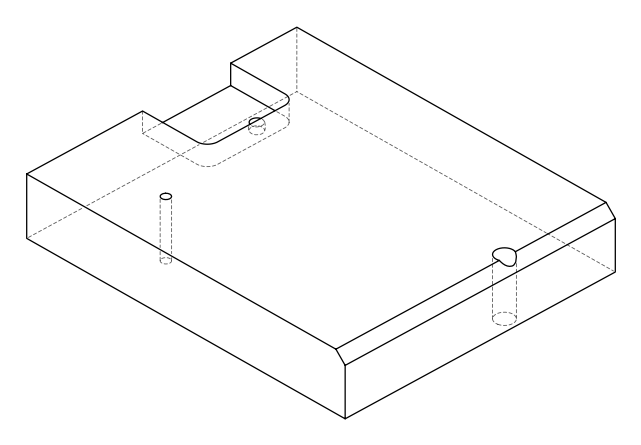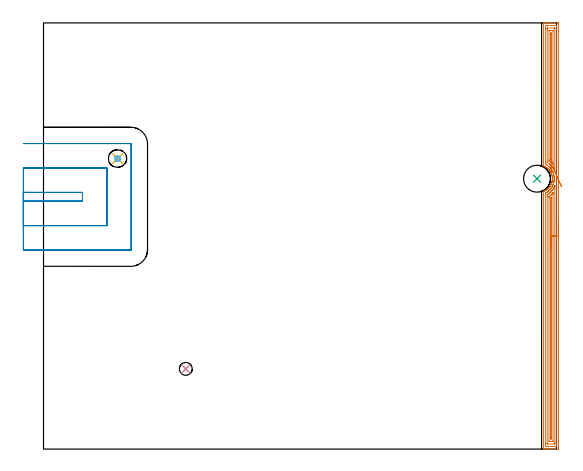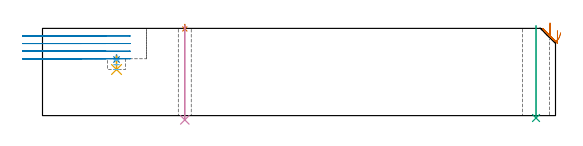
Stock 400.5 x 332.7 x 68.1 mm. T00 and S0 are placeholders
(PLAN: 8 operations, 6 tool changes, 20 min)
(1 SPOT_DRILL | STEP1HOLE_1 | NXT0321_9005460120000 | 0.03 min | 1 mm3)
(2 SPOT_DRILL_1 | STEP1POCKET | NXT0321_9005460120000 | 0.03 min | 2583 mm3)
(3 INDEXABLE_INSERT_DRILL_THROUGH_HOLE_FROM_SOLID | STEP1HOLE | NXT0302_013 | 0.29 min | 23556 mm3)
(4 DRILL_THROUGH_HOLE_INTO_CENTER | STEP1HOLE_1 | NXT0301_072 | 0.3 min | 5432 mm3)
(5 DRILL_BLIND_HOLE_INTO_CENTER | STEP1POCKET | NXT0301_128 | 0.05 min | 914 mm3)
(6 MILL_ROUGH_BLIND_HOLE_CONTOUR | STEP1POCKET | NXT0201_013 | Spiral | 0.25 min | 1438 mm3)
(7 AREA_MILL | FG_CHAMFER_SURFACE | UGT0205_001 | 13.28 min | 22105 mm3)
(8 MILL_SLOT | SLOT_PARTIAL_RECTANGULAR | UGT0201_109 | Follow Part, ap 6.35, ae 75% | 5.81 min | 203465 mm3)
(TOOL NXT0321_9005460120000 | NC Spot Drill, 142deg, 12mm, Carbide, Uncoated | D12 PA142 FL30 Z2)
(TOOL NXT0302_013 | Index. Insert Drill 21mm [880-D2100L25-05] | D21 PA176 FL105 Z2)
(TOOL NXT0301_072 | Carbide Drill 10.1mm [860.1-1010-051A1-MM 2214] | D10.1 PA140 FL71 Z2)
(TOOL NXT0301_128 | Carbide Drill 12mm [861.1-1200-036A1-GP GC34] | D12 PA150 FL37.4 Z2)
(TOOL NXT0201_013 | ENDMILL 10mm | D10 FL30 Z4)
(TOOL UGT0205_001 | Chamfer Mill 20 x 3 x 45 deg. | D20 FL50 Z2)
(TOOL UGT0201_109 | End Mill 25.4 mm | D25.4 FL25 Z2)
(OP 1 SPOT_DRILL)
G17 G21 G94 G90
T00 M6
G54
G17 G0 G90 X111.1 Y62.6 S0 M3
G43 Z78.1 H0
G94 G81 G98 Z67.661 F250. R71.1
G80
M5
M2
(OP 2 SPOT_DRILL_1)
G17 G21 G94 G90
T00 M6
G54
G17 G0 G90 X57.8 Y226.8 S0 M3
G43 Z78.1 H0
G94 G81 G98 Z43.797 F250. R47.4
G80
M5
M2
(OP 3 INDEXABLE_INSERT_DRILL_THROUGH_HOLE_FROM_SOLID)
G17 G21 G94 G90
T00 M6
G54
G17 G0 G90 X385.3 Y211.1 S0 M3
G43 Z78.1 H1
G94 G81 G98 Z-1.867 F250. R70.1
G80
M5
M2
(OP 4 DRILL_THROUGH_HOLE_INTO_CENTER)
G17 G21 G94 G90
T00 M6
G54
G17 G0 G90 X111.1 Y62.6 S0 M3
G43 Z78.1 H1
G94 G73 G98 Z-3.338 F250. Q8.93 R70.1
G80
M5
M2
(OP 5 DRILL_BLIND_HOLE_INTO_CENTER)
G17 G21 G94 G90
T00 M6
G54
G17 G0 G90 X57.8 Y226.8 S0 M3
G43 Z78.1 H1
G94 G81 G98 Z36. F250. R46.4
G80
M5
M2
(OP 6 MILL_ROUGH_BLIND_HOLE_CONTOUR)
G17 G21 G94 G90
T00 M6
G54
G17 G0 G90 X57.8 Y226.8 S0 M3
G43 Z78.1 H0
Z43.6
G94 G3 X58.29 Y228.31 R0.834 F250.
X56.182 Y227.976 R1.51
X56.624 Y225.182 R2.
X56.182 Y227.976 R-2.
X56.403 Y226.579 R1.
X57.8 Y226.8 R1.
G0 Z39.8
G3 X58.29 Y228.31 R0.834
X56.182 Y227.976 R1.51
X56.624 Y225.182 R2.
X56.182 Y227.976 R-2.
X56.403 Y226.579 R1.
X57.8 Y226.8 R1.
G0 Z36.
G3 X58.29 Y228.31 R0.834
X56.182 Y227.976 R1.51
X56.624 Y225.182 R2.
X56.182 Y227.976 R-2.
X56.403 Y226.579 R1.
X57.8 Y226.8 R1.
G0 Z78.1
M5
M2
(OP 7 AREA_MILL)
G17 G21 G94 G90
T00 M6
G54
G17 G0 G90 X402. Y176.35 S1061 M3
G43 Z78.1 H0
Z66.5
G94 G1 Y176.312 Z65.629 F250.
Y176.198 Z64.764
Y176.009 Z63.912
Y175.747 Z63.08
Y175.413 Z62.274
Y175.01 Z61.5
Y174.541 Z60.764
Y174.01 Z60.072
Y173.421 Z59.429
Y172.778 Z58.84
Y172.086 Z58.309
Y171.35 Z57.84
Y170.576 Z57.437
Y169.77 Z57.103
Y168.938 Z56.841
Y168.086 Z56.652
Y167.222 Z56.538
Y166.35 Z56.5
Y0.619
X401.996 Y0.22 Z56.502
X401.992 Y0.01 Z56.506
X401.778 Y0. Z56.719
X393.547 Z64.948
X393.003 Z65.493
X392.662 Z65.834
X392.119 Z66.377
X391.778 Z66.717
X391.095 Z67.404
X390.781 Z67.719
X390.42 Z68.071
X390.402 Y0.008 Z68.088
X390.4 Y0.172 Z68.1
Y201.194
X390.404 Y201.231 Z68.092
X390.405 Y201.235 Z68.091
X390.434 Y201.25 Z68.062
X390.484 Y201.27 Z68.013
X390.605 Y201.318 Z67.893
X391.182 Y201.562 Z67.318
X391.312 Y201.621 Z67.188
X392.061 Y202.023 Z66.437
X392.22 Y202.119 Z66.277
X392.454 Y202.259 Z66.043
X392.662 Y202.396 Z65.834
X392.841 Y202.514 Z65.658
X392.941 Y202.587 Z65.558
X393.104 Y202.715 Z65.393
X393.253 Y202.832 Z65.243
X393.385 Y202.934 Z65.113
X393.547 Y203.068 Z64.952
X393.82 Y203.297 Z64.679
X393.896 Y203.365 Z64.603
X393.942 Y203.406 Z64.557
X394.327 Y203.792 Z64.172
X394.7 Y204.188 Z63.799
X394.796 Y204.299 Z63.702
X395.145 Y204.741 Z63.355
X395.199 Y204.814 Z63.301
X395.476 Y205.192 Z63.023
X395.579 Y205.346 Z62.92
X395.805 Y205.712 Z62.695
X395.892 Y205.864 Z62.608
X396.018 Y206.085 Z62.48
X396.254 Y206.554 Z62.242
X396.391 Y206.844 Z62.107
X396.457 Y206.987 Z62.039
X396.636 Y207.448 Z61.863
X396.728 Y207.708 Z61.772
X396.785 Y207.871 Z61.715
X396.903 Y208.269 Z61.595
X396.916 Y208.316 Z61.58
X396.922 Y208.341 Z61.573
X396.983 Y208.582 Z61.512
X397.028 Y208.764 Z61.465
X397.084 Y209.026 Z61.415
X397.108 Y209.147 Z61.389
X397.12 Y209.21 Z61.374
X397.123 Y209.235 Z61.37
X397.194 Y209.657 Z61.305
X397.197 Y209.681 Z61.302
X397.208 Y209.795 Z61.287
X397.245 Y210.103 Z61.252
X397.254 Y210.214 Z61.243
X397.278 Y210.55 Z61.213
X397.279 Y210.575 Z61.211
X397.29 Y210.773 Z61.205
X397.291 Y210.814 Z61.204
X397.292 Y210.895 Z61.2
X397.293 Y211.028
X397.288 Y211.247 Z61.201
X397.285 Y211.443 Z61.205
X397.283 Y211.468 Z61.206
X397.271 Y211.75 Z61.227
X397.263 Y211.89 Z61.234
X397.217 Y212.336 Z61.276
X397.214 Y212.362 Z61.28
X397.156 Y212.783 Z61.341
X397.074 Y213.229 Z61.424
X396.971 Y213.676 Z61.528
X396.848 Y214.122 Z61.65
X396.701 Y214.57 Z61.795
X396.538 Y215.015 Z61.96
X396.458 Y215.212 Z62.04
X396.368 Y215.411 Z62.131
X396.3 Y215.562 Z62.199
X396.2 Y215.765 Z62.299
X396.129 Y215.907 Z62.368
X395.865 Y216.382 Z62.632
X395.615 Y216.8 Z62.884
X395.579 Y216.855 Z62.92
X395.315 Y217.226 Z63.182
X395.279 Y217.278 Z63.219
X394.965 Y217.693 Z63.533
X394.699 Y218.01 Z63.799
X394.553 Y218.169 Z63.944
X394.431 Y218.302 Z64.065
X394.295 Y218.444 Z64.203
X394.157 Y218.586 Z64.341
X393.819 Y218.901 Z64.678
X393.457 Y219.211 Z65.041
X393.13 Y219.474 Z65.369
X393.124 Y219.479 Z65.375
X392.941 Y219.612 Z65.559
X392.505 Y219.906 Z65.994
X392.061 Y220.181 Z66.438
X391.856 Y220.296 Z66.642
X391.778 Y220.34 Z66.719
X391.722 Y220.372 Z66.776
X391.66 Y220.402 Z66.84
X391.524 Y220.468 Z66.975
X391.336 Y220.558 Z67.159
X391.18 Y220.633 Z67.315
X390.687 Y220.849 Z67.811
X390.405 Y220.963 Z68.091
X390.4 Y221.296 Z68.1
Y332.528
X390.403 Y332.692 Z68.088
X390.42 Y332.7 Z68.071
X390.781 Z67.719
X391.095 Z67.405
X391.778 Z66.717
X393.003 Z65.493
X393.547 Z64.948
X394.159 Z64.336
X401.235 Z57.262
X401.507 Y332.697 Z56.991
X401.992 Y332.691 Z56.506
X401.995 Y332.574 Z56.503
X401.999 Y332.081 Z56.501
X402. Y331.583 Z56.5
Y166.35
X400.586 Z57.914
X400.585 Y2.192 Z57.915
X400.584 Y2.085 Z57.916
X400.581 Y2.032 Z57.919
X400.58 Y2.014 Z57.92
X400.541 Y2.01 Z57.959
X400.138 Y2.002 Z58.362
X399.738 Y2. Z58.762
X399.255 Z59.245
X392.178 Y2.001 Z66.322
X391.937 Y2.006 Z66.563
X391.824 Y2.01 Z66.676
X391.815 Y2.368 Z66.685
Y2.406
X391.814 Y198.96 Z66.686
X391.816 Y199.388 Z66.684
X391.818 Y199.602 Z66.682
X391.821 Y199.708 Z66.679
X391.828 Y199.749 Z66.672
X391.861 Y199.769 Z66.639
X392.006 Y199.854 Z66.494
X392.43 Y200.088 Z66.07
X392.662 Y200.221 Z65.838
X392.989 Y200.417 Z65.511
X393.504 Y200.747 Z64.996
X393.529 Y200.765 Z64.971
X393.547 Y200.779 Z64.953
X394.024 Y201.159 Z64.476
X394.431 Y201.487 Z64.069
X394.514 Y201.557 Z63.986
X394.608 Y201.64 Z63.892
X394.966 Y201.993 Z63.534
X395.315 Y202.345 Z63.185
X395.407 Y202.441 Z63.093
X395.491 Y202.534 Z63.009
X395.817 Y202.92 Z62.683
X396.219 Y203.427 Z62.281
X396.576 Y203.94 Z61.924
X396.82 Y204.321 Z61.68
X396.883 Y204.422 Z61.617
X396.921 Y204.486 Z61.579
X397.084 Y204.777 Z61.416
X397.235 Y205.062 Z61.265
X397.312 Y205.214 Z61.188
X397.526 Y205.661 Z60.974
X397.725 Y206.108 Z60.775
X397.768 Y206.209 Z60.732
X397.796 Y206.282 Z60.704
X397.969 Y206.748 Z60.531
X398.034 Y206.936 Z60.466
X398.054 Y207.001 Z60.446
X398.237 Y207.623 Z60.263
X398.306 Y207.894 Z60.194
X398.41 Y208.342 Z60.09
X398.498 Y208.788 Z60.002
X398.528 Y208.952 Z59.972
X398.549 Y209.095 Z59.951
X398.624 Y209.681 Z59.876
X398.646 Y209.89 Z59.854
X398.698 Y210.575 Z59.802
X398.704 Y210.648 Z59.796
X398.705 Y210.724 Z59.795
X398.697 Y211.468 Z59.803
X398.691 Y211.632 Z59.809
X398.642 Y212.362 Z59.858
X398.633 Y212.473 Z59.867
X398.618 Y212.599 Z59.882
X398.524 Y213.255 Z59.976
X398.449 Y213.663 Z60.051
X398.343 Y214.148 Z60.157
X398.161 Y214.847 Z60.339
X398.101 Y215.042 Z60.399
X397.969 Y215.448 Z60.531
X397.787 Y215.935 Z60.714
X397.666 Y216.241 Z60.834
X397.391 Y216.829 Z61.109
X397.084 Y217.413 Z61.416
X396.91 Y217.722 Z61.59
X396.65 Y218.161 Z61.85
X396.329 Y218.616 Z62.171
X396.2 Y218.791 Z62.3
X395.89 Y219.193 Z62.61
X395.626 Y219.509 Z62.874
X395.315 Y219.853 Z63.185
X394.768 Y220.402 Z63.733
X394.431 Y220.705 Z64.069
X393.708 Y221.296 Z64.792
X393.547 Y221.412 Z64.953
X393.182 Y221.664 Z65.318
X392.662 Y221.982 Z65.838
X392.313 Y222.189 Z66.187
X391.982 Y222.371 Z66.518
X391.821 Y222.464 Z66.679
X391.819 Y222.511 Z66.681
X391.817 Y222.618 Z66.683
X391.814 Y223.046 Z66.686
X391.815 Y330.508 Z66.685
X391.816 Y330.615 Z66.684
X391.818 Y330.668 Z66.682
X391.82 Y330.686 Z66.68
X391.859 Y330.69 Z66.641
X392.262 Y330.698 Z66.238
X392.662 Y330.699 Z65.838
X393.145 Y330.7 Z65.355
X400.222 Y330.699 Z58.278
X400.463 Y330.694 Z58.037
X400.575 Y330.69 Z57.925
X400.585 Y330.332 Z57.915
Y330.294
X400.586 Y166.35 Z57.914
X399.171 Z59.329
Y5.086
Y4.766
X399.166 Y4.193 Z59.334
X399.164 Y4.035 Z59.336
X399.154 Y4.01 Z59.346
X399.107 Y4.005 Z59.393
X399.043 Y4.001 Z59.457
X393.737 Y4. Z64.763
X393.547 Y4.002 Z64.953
X393.356 Y4.006 Z65.144
X393.235 Y4.01 Z65.265
X393.233 Y4.086 Z65.267
X393.231 Y4.193 Z65.269
X393.229 Y4.514 Z65.271
Y197.173
X393.23 Y197.493 Z65.27
X393.236 Y198.067 Z65.264
X393.242 Y198.375 Z65.258
X393.547 Y198.572 Z64.953
X393.78 Y198.725 Z64.72
X394.133 Y198.96 Z64.367
X394.305 Y199.088 Z64.195
X394.431 Y199.186 Z64.069
X394.8 Y199.481 Z63.7
X395.259 Y199.854 Z63.241
X395.289 Y199.88 Z63.211
X395.315 Y199.905 Z63.185
X395.74 Y200.318 Z62.76
X396.17 Y200.747 Z62.33
X396.184 Y200.763 Z62.316
X396.2 Y200.78 Z62.3
X396.598 Y201.238 Z61.902
X396.931 Y201.64 Z61.569
X396.999 Y201.727 Z61.501
X397.084 Y201.84 Z61.416
X397.374 Y202.241 Z61.126
X397.582 Y202.534 Z60.918
X397.735 Y202.77 Z60.765
X397.969 Y203.144 Z60.531
X398.073 Y203.322 Z60.427
X398.132 Y203.427 Z60.368
X398.384 Y203.902 Z60.116
X398.594 Y204.321 Z59.906
X398.678 Y204.497 Z59.822
X398.853 Y204.878 Z59.647
X398.954 Y205.113 Z59.546
X398.995 Y205.214 Z59.505
X399.082 Y205.434 Z59.418
X399.159 Y205.627 Z59.341
X399.166 Y205.398 Z59.334
X399.169 Y205.214 Z59.331
X399.171 Y205.035 Z59.329
Y204.893
Y166.35
X397.757 Z60.743
Y6.194
X397.755 Y6.096 Z60.745
X397.753 Y6.037 Z60.747
X397.751 Y6.012 Z60.749
X397.732 Y6.01 Z60.768
X397.516 Y6.005 Z60.984
X397.084 Y6. Z61.416
X395.295 Z63.205
X394.879 Y6.004 Z63.621
X394.671 Y6.008 Z63.829
X394.65 Y6.01 Z63.85
X394.648 Y6.024 Z63.852
X394.645 Y6.063 Z63.855
X394.644 Y6.117 Z63.856
X394.643 Y196.28 Z63.857
X394.647 Y196.955 Z63.853
X394.65 Y197.064 Z63.85
X394.656 Y197.083 Z63.844
X395.081 Y197.41 Z63.419
X395.315 Y197.594 Z63.185
X395.576 Y197.803 Z62.924
X395.897 Y198.067 Z62.603
X396.059 Y198.209 Z62.441
X396.2 Y198.34 Z62.3
X396.514 Y198.643 Z61.986
X396.834 Y198.96 Z61.666
X396.957 Y199.088 Z61.543
X397.084 Y199.226 Z61.416
X397.378 Y199.557 Z61.122
X397.678 Y199.903 Z60.822
X397.723 Y199.951 Z60.777
X397.75 Y199.979 Z60.75
X397.753 Y199.948 Z60.747
X397.756 Y199.895 Z60.744
X397.757 Y199.854 Z60.743
Y199.656
Y166.35
X396.343 Z62.157
Y8.516
X396.342 Y8.371 Z62.158
X396.338 Y8.082 Z62.162
X396.336 Y8.009 Z62.164
X396.322 Y8.006 Z62.178
X396.282 Y8.003 Z62.218
X396.2 Y8.001 Z62.3
X396.107 Z62.393
X396.079 Y8.002 Z62.421
X396.066 Y8.005 Z62.434
X396.064 Y8.007 Z62.436
X396.061 Y8.034 Z62.439
X396.058 Y8.226 Z62.442
X396.057 Y8.804 Z62.443
X396.058 Y195.675 Z62.442
X396.059 Y195.772 Z62.441
X396.063 Y195.848 Z62.437
X396.067 Y195.882 Z62.433
X396.077 Y195.892 Z62.423
X396.2 Y195.997 Z62.3
X396.298 Y196.075 Z62.202
X396.333 Y196.1 Z62.167
X396.335 Z62.165
X396.337 Y196.082 Z62.163
X396.341 Y196.013 Z62.159
X396.342 Y195.82 Z62.158
X396.343 Y166.35 Z62.157
Y165.478 Z62.195
Y164.613 Z62.309
Y163.762 Z62.498
Y162.93 Z62.76
Y162.124 Z63.094
Y161.35 Z63.497
Y160.614 Z63.965
Y159.922 Z64.497
Y159.279 Z65.086
Y158.69 Z65.729
Y158.158 Z66.421
Y157.69 Z67.157
Y157.287 Z67.931
Y156.953 Z68.737
Y156.691 Z69.569
Y156.502 Z70.421
Y156.388 Z71.285
Y156.35 Z72.157
G0 Z78.1
X404.516 Y204.692
Z64.793
G1 X404.366 Y205.026 Z64.001
X404.188 Y205.422 Z63.244
X403.984 Y205.876 Z62.527
X403.755 Y206.385 Z61.857
X403.503 Y206.946 Z61.238
X403.229 Y207.553 Z60.675
X402.937 Y208.203 Z60.172
X402.628 Y208.891 Z59.733
X402.304 Y209.611 Z59.362
X401.968 Y210.358 Z59.06
X401.623 Y211.125 Z58.832
X401.271 Y211.909 Z58.677
X400.915 Y212.701 Z58.598
X400.557 Y213.497 Z58.595
X400.2 Y214.289 Z58.668
X399.848 Y215.073 Z58.816
X399.502 Y215.843 Z59.039
X399.165 Y216.591 Z59.335
X399.102 Y216.732 Z59.398
X399.06 Y216.829 Z59.44
X398.853 Y217.323 Z59.647
X398.671 Y217.722 Z59.829
X398.504 Y218.075 Z59.996
X398.214 Y218.616 Z60.286
X397.969 Y219.045 Z60.531
X397.688 Y219.509 Z60.812
X397.084 Y220.366 Z61.416
X397.057 Y220.402 Z61.443
X396.97 Y220.518 Z61.53
X396.309 Y221.296 Z62.191
X396.2 Y221.414 Z62.3
X395.421 Y222.189 Z63.079
X395.315 Y222.283 Z63.185
X394.732 Y222.779 Z63.768
X394.431 Y223.019 Z64.069
X394.349 Y223.083 Z64.151
X393.547 Y223.619 Z64.953
X393.334 Y223.763 Z65.166
X393.266 Y223.812 Z65.234
X393.235 Y223.836 Z65.265
X393.233 Y223.87 Z65.267
X393.231 Y223.976 Z65.269
X393.229 Y224.297 Z65.271
Y327.614
Y327.934
X393.233 Y328.507 Z65.267
X393.235 Y328.665 Z65.265
X393.246 Y328.69 Z65.254
X393.292 Y328.695 Z65.208
X393.357 Y328.699 Z65.143
X398.663 Y328.7 Z59.837
X398.853 Y328.698 Z59.647
X399.044 Y328.694 Z59.456
X399.165 Y328.69 Z59.336
X399.167 Y328.614 Z59.333
X399.169 Y328.507 Z59.331
X399.171 Y328.186 Z59.329
Y216.829
X399.17 Y216.749 Z59.33
X399.169 Y216.69 Z59.331
X399.165 Y216.591 Z59.335
X397.753 Y222.214 Z60.747
X397.638 Y222.345 Z60.862
X397.187 Y222.865 Z61.313
X397.084 Y222.981 Z61.416
X396.988 Y223.083 Z61.512
X396.2 Y223.855 Z62.3
X396.07 Y223.976 Z62.43
X395.315 Y224.6 Z63.185
X394.98 Y224.87 Z63.52
X394.794 Y225.003 Z63.706
X394.703 Y225.069 Z63.797
X394.649 Y225.11 Z63.851
X394.648 Y225.126 Z63.852
X394.645 Y225.209 Z63.855
X394.643 Y225.549 Z63.857
Y225.763
Y326.506
X394.645 Y326.604 Z63.855
X394.647 Y326.663 Z63.853
X394.649 Y326.688 Z63.851
X394.668 Y326.69 Z63.832
X394.883 Y326.695 Z63.617
X395.315 Y326.7 Z63.185
X397.105 Z61.395
X397.521 Y326.696 Z60.979
X397.729 Y326.692 Z60.771
X397.75 Y326.69 Z60.75
X397.752 Y326.676 Z60.748
X397.755 Y326.637 Z60.745
X397.756 Y326.583 Z60.744
X397.757 Y222.306 Z60.743
X397.755 Y222.246 Z60.745
X397.753 Y222.216 Z60.747
Y222.214
X396.336 Y226.095 Z62.164
X396.2 Y226.206 Z62.3
X396.085 Y226.303 Z62.415
X396.064 Y226.342 Z62.436
X396.061 Y226.416 Z62.439
X396.058 Y226.512 Z62.442
X396.057 Y226.656 Z62.443
Y226.801
Y324.184
X396.058 Y324.329 Z62.442
X396.062 Y324.618 Z62.438
X396.064 Y324.691 Z62.436
X396.078 Y324.694 Z62.422
X396.118 Y324.697 Z62.382
X396.2 Y324.699 Z62.3
X396.293 Z62.207
X396.321 Y324.698 Z62.179
X396.334 Y324.695 Z62.166
X396.336 Y324.693 Z62.164
X396.339 Y324.666 Z62.161
X396.342 Y324.474 Z62.158
X396.343 Y324.185 Z62.157
Y324.04
X396.342 Y226.512 Z62.158
X396.341 Y226.367 Z62.159
X396.336 Y226.095 Z62.164
X396.322 Y225.225 Z62.216
X396.308 Y224.362 Z62.344
X396.294 Y223.513 Z62.547
X396.28 Y222.686 Z62.823
X396.267 Y221.886 Z63.17
X396.254 Y221.119 Z63.585
X396.242 Y220.391 Z64.066
X396.231 Y219.708 Z64.609
X396.221 Y219.074 Z65.208
X396.211 Y218.496 Z65.861
X396.203 Y217.976 Z66.562
X396.195 Y217.519 Z67.305
X396.189 Y217.129 Z68.086
X396.184 Y216.809 Z68.897
X396.18 Y216.56 Z69.733
X396.177 Y216.386 Z70.588
X396.175 Y216.286 Z71.455
Y216.262 Z72.327
G0 Z78.1
M5
M2
(OP 8 MILL_SLOT)
G17 G21 G94 G90
T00 M6
G54
G17 G0 G90 X-15.7 Y193.5 S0 M3
G43 Z78.1 H0
Z62.175
G94 G1 X-12.7 F250.
X30.4 F500.
Y200.4
X-12.7
X-15.7 F250.
Y174.45
X-12.7
X49.45 F500.
Y219.45
X-12.7
X-15.7 F250.
Y155.4
X-12.7
X68.2 F500.
G3 X68.5 Y155.7 R0.3
G1 Y238.2
G3 X68.2 Y238.5 R0.3
G1 X-12.7
X-15.7 F250.
G0 Y193.5 Z56.25
G1 X-12.7
X30.4 F500.
Y200.4
X-12.7
X-15.7 F250.
Y174.45
X-12.7
X49.45 F500.
Y219.45
X-12.7
X-15.7 F250.
Y155.4
X-12.7
X68.2 F500.
G3 X68.5 Y155.7 R0.3
G1 Y238.2
G3 X68.2 Y238.5 R0.3
G1 X-12.7
X-15.7 F250.
G0 Y193.5 Z50.325
G1 X-12.7
X30.4 F500.
Y200.4
X-12.7
X-15.7 F250.
Y174.45
X-12.7
X49.45 F500.
Y219.45
X-12.7
X-15.7 F250.
Y155.4
X-12.7
X68.2 F500.
G3 X68.5 Y155.7 R0.3
G1 Y238.2
G3 X68.2 Y238.5 R0.3
G1 X-12.7
X-15.7 F250.
G0 Y193.5 Z44.4
G1 X-12.7
X30.4 F500.
Y200.4
X-12.7
X-15.7 F250.
Y174.45
X-12.7
X49.45 F500.
Y219.45
X-12.7
X-15.7 F250.
Y155.4
X-12.7
X68.2 F500.
G3 X68.5 Y155.7 R0.3
G1 Y238.2
G3 X68.2 Y238.5 R0.3
G1 X-12.7
X-15.7 F250.
G0 Z78.1
M5
M2
